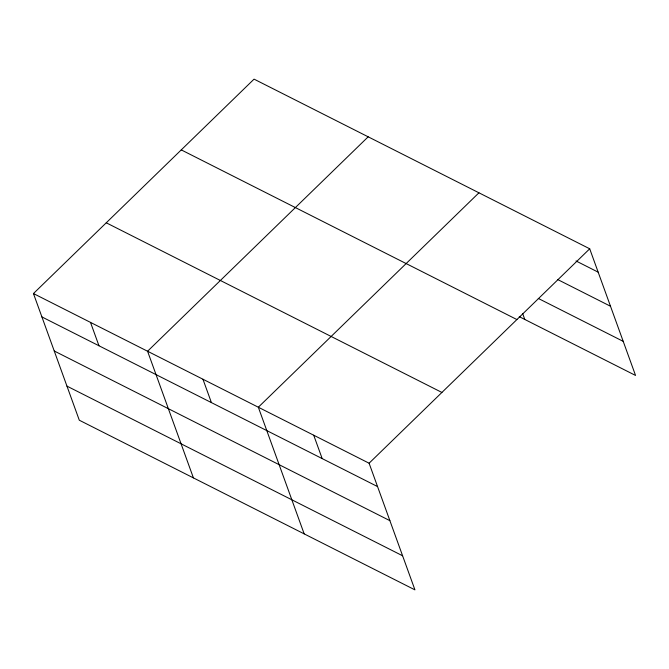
<?xml version="1.0" encoding="UTF-8"?>
<svg xmlns="http://www.w3.org/2000/svg" width="669" height="669" viewBox="0 0 669 669"><rect width="100%" height="100%" fill="white"/><g stroke="black" fill="none" stroke-linecap="round" stroke-linejoin="round"><path stroke-width="1" d="M33.45 293.557L369.096 463.216L414.939 589.866L79.293 420.207L33.45 293.557L254.061 79.134L589.707 248.793L635.55 375.443L519.253 316.654M368.176 136.819L147.573 351.242L193.416 477.892M478.937 192.806L258.334 407.229L304.178 533.879M369.096 463.216L589.707 248.793M576.009 260.96L598.161 272.158M557.887 279.65L610.496 306.243M538.294 298.441L623.215 341.357M181.257 149.889L516.903 319.556M106.254 222.794L441.9 392.452M41.904 316.922L377.55 486.58M54.248 350.999L389.893 520.666M66.959 386.122L402.604 555.78M522.673 313.619L524.789 319.456M313.711 435.218L322.174 458.583M202.95 379.231L211.412 402.596M90.507 322.399L98.97 345.764"/></g></svg>
